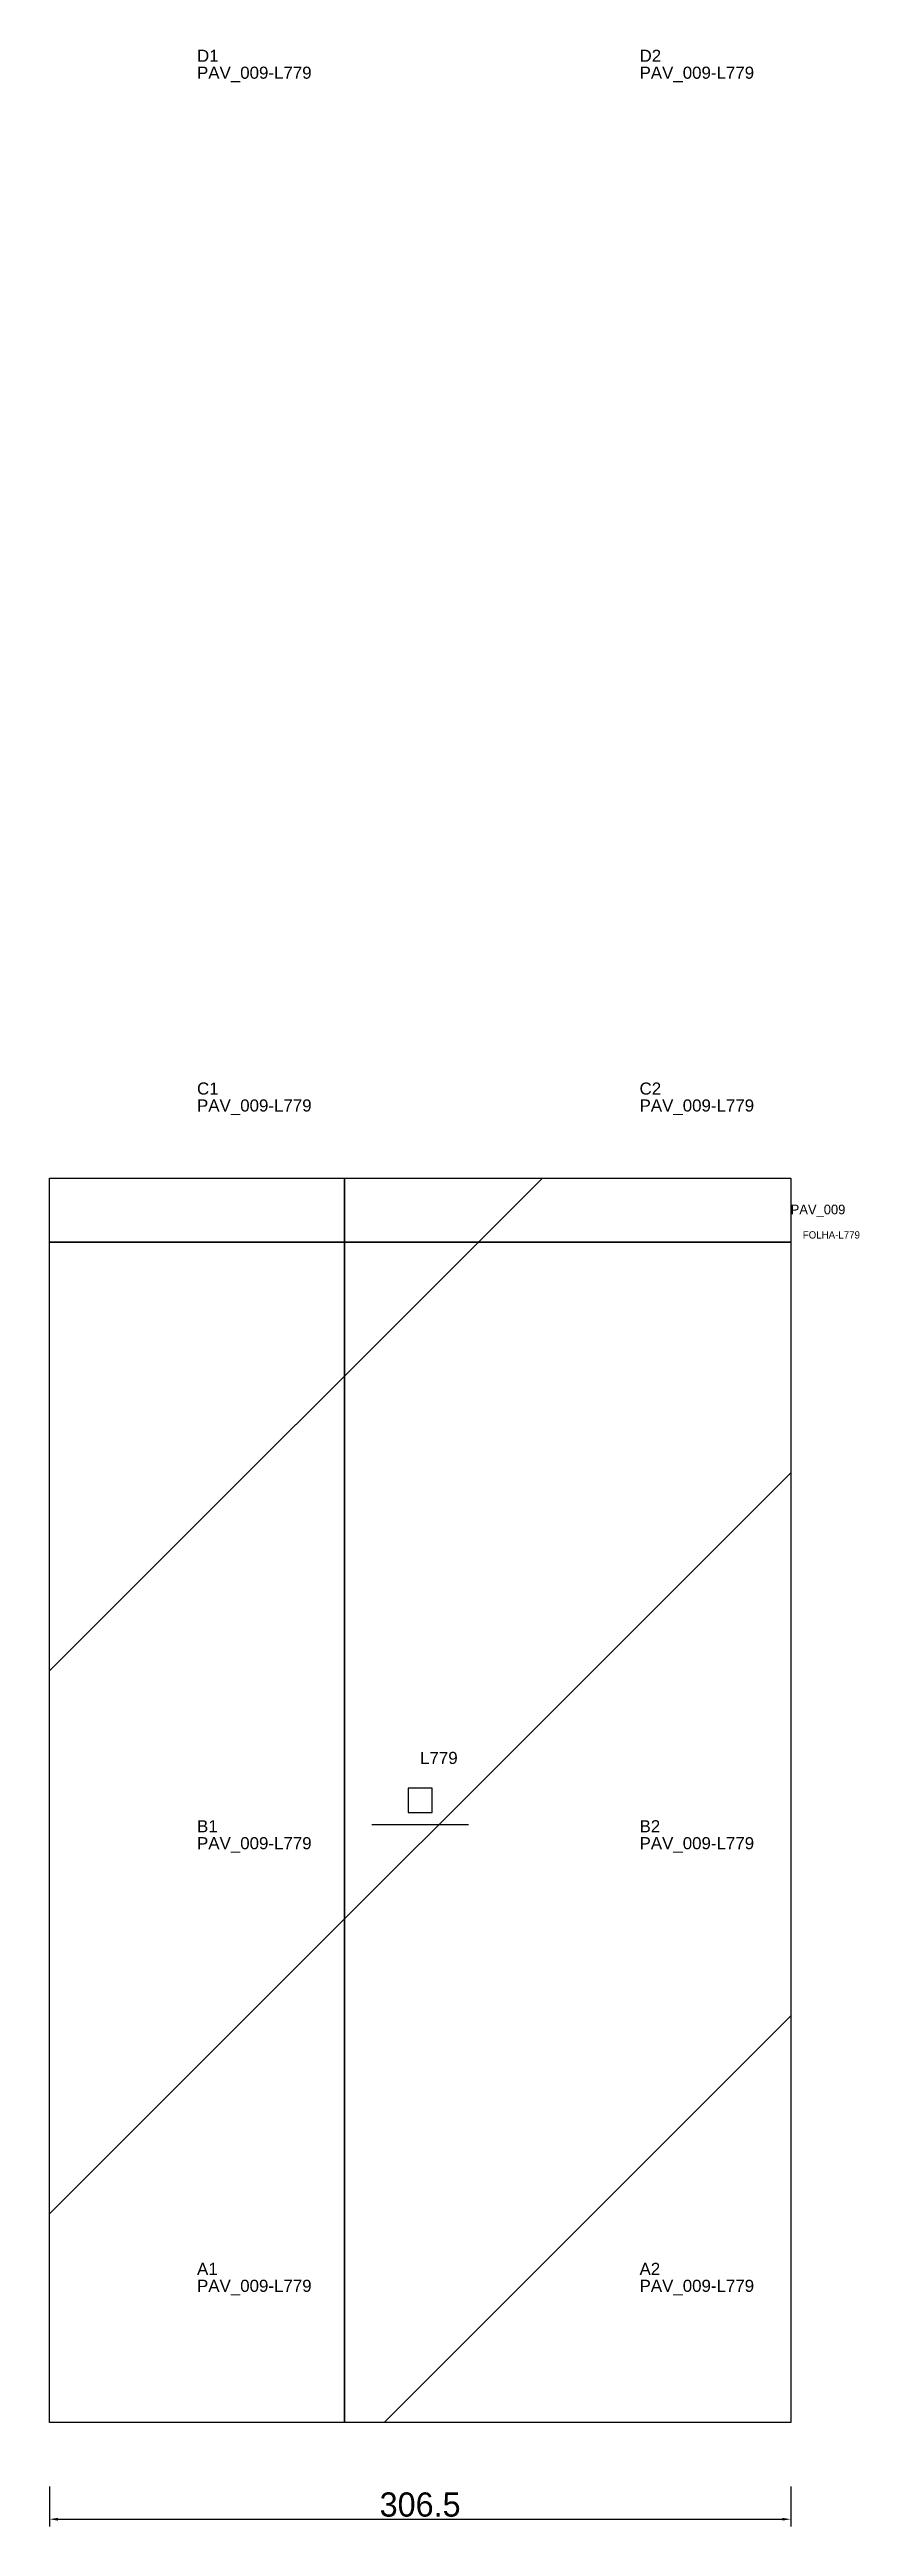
# Model space of a CAD drawing. Header units: metres. Extents: x 222 to 557, y -356 to 668.
import ezdxf

# ---------------------------------------------------------------- set-up
doc = ezdxf.new("R2010")
doc.units = ezdxf.units.M
for name, color, linetype in [('3', 3, 'CONTINUOUS'), ('AUX00', 7, 'CONTINUOUS'), ('COTA', 241, 'CONTINUOUS'), ('FOLHA', 255, 'CONTINUOUS'), ('Hachura', 251, 'CONTINUOUS'), ('NOMENCLATURA', 7, 'CONTINUOUS'), ('Nível', 160, 'CONTINUOUS'), ('Painéis', 200, 'CONTINUOUS'), ('Pilares', 5, 'CONTINUOUS'), ('SARR_2.2x7', 40, 'CONTINUOUS')]:
    doc.layers.add(name, color=color, linetype=linetype)
doc.styles.add('ARIAL', font='Arial.ttf')
doc.styles.add('STR_STANDARD', font='arial.ttf')
doc.dimstyles.new('EZ DXF', dxfattribs={"dimtxt": 10, "dimasz": 3.5, "dimexe": 3, "dimexo": 1.5, "dimgap": 1, "dimtad": 1, "dimdec": 1, "dimdsep": 46, "dimcen": 2.5, "dimazin": 3, "dimtfac": 1, "dimtmove": 0, "dimatfit": 3})

msp = doc.modelspace()

# ---------------------------------------------------------------- hatches: boundary and pattern name
at = {"layer": 'Hachura'}
h = msp.add_hatch(dxfattribs=at)
h.set_pattern_fill('ANSI31', scale=50)
h.paths.add_polyline_path([(528.7, 201.5), (528.7, -313), (523.7, -313), (243.2, -313), (222.2, -313), (222.2, 201.5)])
h = msp.add_hatch(dxfattribs=at)
h.set_pattern_fill('ANSI31', scale=50)
h.paths.add_polyline_path([(528.7, 201.5), (528.7, -313), (523.7, -313), (243.2, -313), (222.2, -313), (222.2, 201.5)])

# ---------------------------------------------------------------- linework, layer by layer
at = {"layer": '3'}
for points in [[(344.2, -313), (344.2, 201.5)], [(344.2, -313), (344.2, 201.5)], [(222.2, 175), (528.7, 175)], [(222.2, 175), (528.7, 175)]]:
    msp.add_lwpolyline(points, close=True, dxfattribs=at)
at = {"layer": 'Painéis', "color": 200}
for p, q in [((222.2, -313), (222.2, 201.5)), ((222.2, 201.5), (528.7, 201.5)), ((222.2, -313), (222.2, 201.5)), ((222.2, 201.5), (528.7, 201.5)), ((528.7, 201.5), (528.7, -313)), ((528.7, 201.5), (528.7, -313)), ((243.2, -313), (222.2, -313)), ((243.2, -313), (222.2, -313)), ((523.7, -313), (243.2, -313)), ((523.7, -313), (243.2, -313)), ((528.7, -313), (523.7, -313)), ((528.7, -313), (523.7, -313))]:
    msp.add_line(p, q, dxfattribs=at)
at = {"layer": 'Pilares'}
msp.add_lwpolyline([(370.45, -60.75), (380.45, -60.75), (380.45, -50.75), (370.45, -50.75)], close=True, dxfattribs=at)
msp.add_lwpolyline([(370.45, -60.75), (380.45, -60.75), (380.45, -50.75), (370.45, -50.75)], close=True, dxfattribs=at)
at = {"layer": 'SARR_2.2x7'}
msp.add_line((355.45, -65.75), (395.45, -65.75), dxfattribs=at)
msp.add_line((355.45, -65.75), (395.45, -65.75), dxfattribs=at)

# ---------------------------------------------------------------- texts
at = {"layer": '3', "style": 'STR_STANDARD'}
for s, p in [('D1', (283.2, 663)), ('D1', (283.2, 663)), ('D2', (466.2, 663)), ('D2', (466.2, 663)), ('C1', (283.2, 236)), ('C1', (283.2, 236)), ('C2', (466.2, 236)), ('C2', (466.2, 236)), ('B1', (283.2, -69)), ('B1', (283.2, -69)), ('B2', (466.2, -69)), ('B2', (466.2, -69)), ('A1', (283.2, -252)), ('A1', (283.2, -252)), ('A2', (466.2, -252)), ('A2', (466.2, -252))]:
    msp.add_text(s, height=5, dxfattribs=at).set_placement(p)
at = {"layer": 'AUX00', "style": 'STR_STANDARD'}
for p in [(283.2, 656), (283.2, 656), (466.2, 656), (466.2, 656), (283.2, 229), (283.2, 229), (466.2, 229), (466.2, 229), (283.2, -76), (283.2, -76), (466.2, -76), (466.2, -76), (283.2, -259), (283.2, -259), (466.2, -259), (466.2, -259)]:
    msp.add_text('PAV_009-L779', height=5, dxfattribs=at).set_placement(p)
at = {"layer": 'FOLHA'}
msp.add_text('FOLHA-L779', height=3, dxfattribs=at).set_placement((533.7, 176.5))
msp.add_text('FOLHA-L779', height=3, dxfattribs=at).set_placement((533.7, 176.5))
at = {"layer": 'NOMENCLATURA', "insert": (375.45, -35.75), "char_height": 5, "attachment_point": 1, "style": 'ARIAL'}
msp.add_mtext('L779', dxfattribs=at)
msp.add_mtext('L779', dxfattribs=at)
at = {"layer": 'Nível'}
msp.add_text('PAV_009', height=4, dxfattribs=at).set_placement((528.7, 186.5))
msp.add_text('PAV_009', height=4, dxfattribs=at).set_placement((528.7, 186.5))

# ---------------------------------------------------------------- dimensions: what is measured, and where the dimension line sits
at = {"layer": 'COTA'}
msp.add_linear_dim(base=(222.2, -353), p1=(222.2, -338), p2=(528.7, -338), dimstyle='EZ DXF', dxfattribs=at).render()
msp.add_linear_dim(base=(222.2, -353), p1=(222.2, -338), p2=(528.7, -338), dimstyle='EZ DXF', dxfattribs=at).render()

doc.saveas('drawing.dxf')
